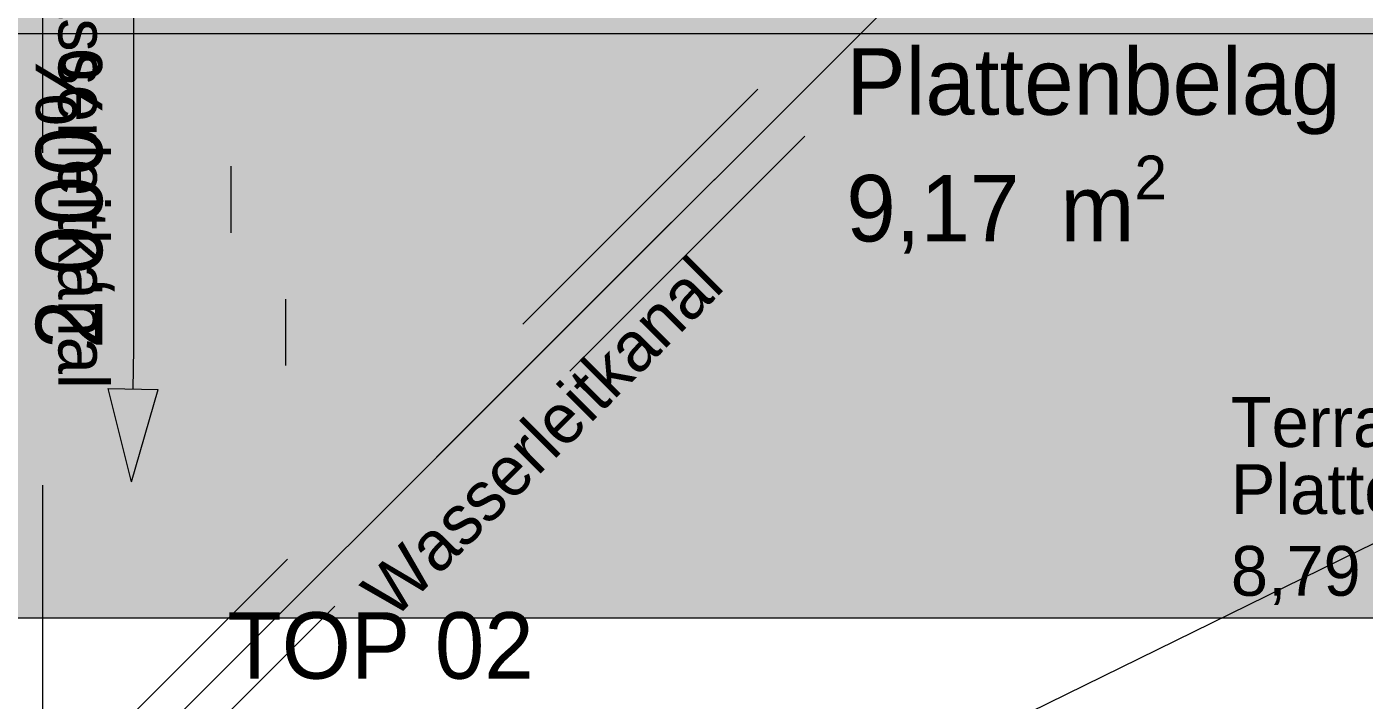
# Model space of a CAD drawing. Header units: metres. Extents: x -3.9 to 83, y -38 to 6.2.
# Drawn here: x 8.611 to 10.623, y -17.004 to -15.99 of the extents above; entities that cross this region are included whole.
import ezdxf

# ---------------------------------------------------------------- set-up
doc = ezdxf.new("R2010")
doc.units = ezdxf.units.M
doc.header["$MEASUREMENT"] = 0
for name, pattern in [('Achse', [0.004, 0.002, -0.001, 0, -0.001]), ('Schnittlinie', [0.006, 0.003, -0.0015, 0, -0.0015]), ('Untersicht', [0.001, 0.0005, -0.0005])]:
    doc.linetypes.add(name, pattern=pattern)
for name, color, linetype in [('0._EG PP_2_000 Achsraster', 7, 'Continuous'), ('0._EG PP_2_221 Bodenaufbau - Abdichtung', 7, 'Continuous'), ('0._EG PP_2_221 Bodenaufbau - Terrassenbelag', 7, 'Continuous'), ('0._EG PP_2_611 Entwässerung', 7, 'Continuous'), ('0._EG PP_2_810 Raum', 7, 'Continuous'), ('0._EG PP_2_851 Marker Schnitt', 7, 'Continuous'), ('0._EG PP_2_950 Polierplan Bemaßung', 7, 'Continuous'), ('0._EG PP_2_955 Polierplan Beschriftung', 7, 'Continuous')]:
    doc.layers.add(name, color=color, linetype=linetype)
doc.styles.add('ERSTELLTER_STIL_2', font='')
doc.styles.get('ERSTELLTER_STIL_2').set_extended_font_data('Eurostile')

msp = doc.modelspace()

# ---------------------------------------------------------------- hatches: boundary and pattern name
at = {"layer": '0._EG PP_2_221 Bodenaufbau - Terrassenbelag', "linetype": 'Continuous', "lineweight": 0, "true_color": 0x111111}
msp.add_hatch(color=250, dxfattribs=at).paths.add_polyline_path([(7.42, -15.075), (6.94, -15.075), (6.94, -16.88), (12.23, -16.88), (12.23, -15.28), (9.96, -15.28), (9.96, -15.075), (8.83, -15.075), (8.83, -15.28), (7.42, -15.28)])
at = {"layer": '0._EG PP_2_950 Polierplan Bemaßung', "linetype": 'Continuous', "lineweight": 13, "true_color": 0x6c6cff}
msp.add_hatch(color=171, dxfattribs=at).paths.add_polyline_path([(8.7684, -16.6751), (8.8084, -16.5358), (8.7334, -16.5345)])

# ---------------------------------------------------------------- linework, layer by layer
at = {"layer": '0._EG PP_2_000 Achsraster', "color": 5, "linetype": 'Achse', "lineweight": 0, "ltscale": 1000}
msp.add_line((9, 3), (9, -36), dxfattribs=at)
at = {"layer": '0._EG PP_2_221 Bodenaufbau - Abdichtung', "color": 171, "linetype": 'Untersicht', "lineweight": 13, "ltscale": 1000, "true_color": 0x6c6cff, "flags": 128}
for points in [[(10.995, -14.87), (8.585, -17.28)], [(8.585, -17.28), (10.99, -14.875)]]:
    msp.add_lwpolyline(points, dxfattribs=at)
at = {"layer": '0._EG PP_2_221 Bodenaufbau - Terrassenbelag', "color": 7, "linetype": 'Continuous', "lineweight": 18, "ltscale": 1000, "flags": 128}
msp.add_lwpolyline([(12.23, -16.88), (6.94, -16.88)], dxfattribs=at)
at = {"layer": '0._EG PP_2_611 Entwässerung', "color": 8, "linetype": 'Untersicht', "lineweight": 0, "ltscale": 1000}
for p, q in [((8.635, -17.18), (8.635, -15.28)), ((8.6496, -17.1446), (10.518, -15.2763)), ((8.7204, -17.2154), (10.5887, -15.347))]:
    msp.add_line(p, q, dxfattribs=at)
at = {"layer": '0._EG PP_2_611 Entwässerung', "color": 76, "linetype": 'Achse', "lineweight": 13, "ltscale": 1000, "true_color": 0x3f7f02}
msp.add_line((8.685, -17.18), (10.5533, -15.3117), dxfattribs=at)
at = {"layer": '0._EG PP_2_851 Marker Schnitt', "color": 7, "linetype": 'Schnittlinie', "lineweight": 13, "ltscale": 1000}
msp.add_line((8.9179, -11.7), (8.9179, -29.1277), dxfattribs=at)
at = {"layer": '0._EG PP_2_950 Polierplan Bemaßung', "color": 76, "linetype": 'Continuous', "lineweight": 13, "ltscale": 1000, "true_color": 0x3f7f02}
msp.add_line((0.185, -21.895), (15.32, -14.47), dxfattribs=at)
at = {"layer": '0._EG PP_2_950 Polierplan Bemaßung', "color": 171, "linetype": 'Continuous', "lineweight": 13, "ltscale": 1000, "true_color": 0x6c6cff}
for p, q in [((8.7719, -16.4751), (8.7719, -15.9588)), ((8.7709, -16.5351), (8.7719, -16.4751)), ((8.7334, -16.5345), (8.8084, -16.5358)), ((8.7684, -16.6751), (8.7334, -16.5345)), ((8.7684, -16.6751), (8.8084, -16.5358))]:
    msp.add_line(p, q, dxfattribs=at)
at = {"layer": '0._EG PP_2_950 Polierplan Bemaßung', "color": 1, "linetype": 'Continuous', "lineweight": 13, "ltscale": 1000, "true_color": 0xfb0106}
msp.add_line((0.055, -16), (18.935, -16), dxfattribs=at)

# ---------------------------------------------------------------- texts
at = {"layer": '0._EG PP_2_810 Raum', "color": 7, "linetype": 'Continuous', "lineweight": 13, "char_height": 0.1, "attachment_point": 1, "style": 'ERSTELLTER_STIL_2'}
for s, insert in [('\\A1;{\\pql;\\pt0;\\fEurostile|b0|i0|c0|p0;\\W1.000000;Plattenbelag}', (9.8435, -16.0224)), ('\\A1;{\\pql;\\pt0,0.05;\\fEurostile|b0|i0|c0|p0;\\W1.000000;9,17\\fEurostile|b0|i0|c0|p0;\\W1.000000;\\A1{\\H.66x;\\S^  ;}\\fEurostile|b0|i0|c0|p0;\\W1.000000; m\\fEurostile|b0|i0|c0|p0;\\W1.000000;\\A1{\\H.66x;\\S2^  ;}}', (9.8435, -16.1839)), ('\\A1;{\\pql;\\pt0;\\fEurostile|b0|i0|c0|p0;\\W1.000000;TOP 02}', (8.9126, -16.8712))]:
    msp.add_mtext(s, dxfattribs=dict(at, insert=insert))
at = {"layer": '0._EG PP_2_950 Polierplan Bemaßung', "color": 171, "linetype": 'Continuous', "lineweight": 13, "true_color": 0x6c6cff, "insert": (8.7429, -16.4751), "char_height": 0.1, "attachment_point": 7, "rotation": 90, "style": 'ERSTELLTER_STIL_2'}
msp.add_mtext('\\A1;{\\pql;\\fEurostile|b0|i0|c0|p0;\\W1.000000;2,000\\fEurostile|b0|i0|c0|p0;\\W1.000000;%}', dxfattribs=at)
at = {"layer": '0._EG PP_2_955 Polierplan Beschriftung', "color": 7, "linetype": 'Continuous', "lineweight": 13, "char_height": 0.075, "style": 'ERSTELLTER_STIL_2'}
for insert, attachment_point, rotation in [((8.6573, -15.8268), 7, 270.0043), ((9.1092, -16.8309), 1, 45.0043)]:
    msp.add_mtext('\\A1;{\\pql;\\fEurostile|b0|i0|c0|p0;\\W1.000000;Wasserleitkanal\\fEurostile|b0|i0|c0|p0;\\W1.000000;  }', dxfattribs=dict(at, insert=insert, attachment_point=attachment_point, rotation=rotation))
at = {"layer": '0._EG PP_2_955 Polierplan Beschriftung', "color": 7, "linetype": 'Continuous', "lineweight": 13, "insert": (10.422, -16.8683), "char_height": 0.075, "attachment_point": 7, "line_spacing_factor": 0.808076, "style": 'ERSTELLTER_STIL_2'}
msp.add_mtext('\\A1;{\\pql;\\fEurostile|b0|i0|c0|p0;\\W1.000000;Terrasse\\P\\pql;\\fEurostile|b0|i0|c0|p0;\\W1.000000;Platten\\P\\pql;\\fEurostile|b0|i0|c0|p0;\\W1.000000;8,79\\fEurostile|b0|i0|c0|p0;\\W1.000000; m\\fEurostile|b0|i0|c0|p0;\\W1.000000;\\A1{\\H.66x;\\S2^  ;}}', dxfattribs=at)

doc.saveas('drawing.dxf')
